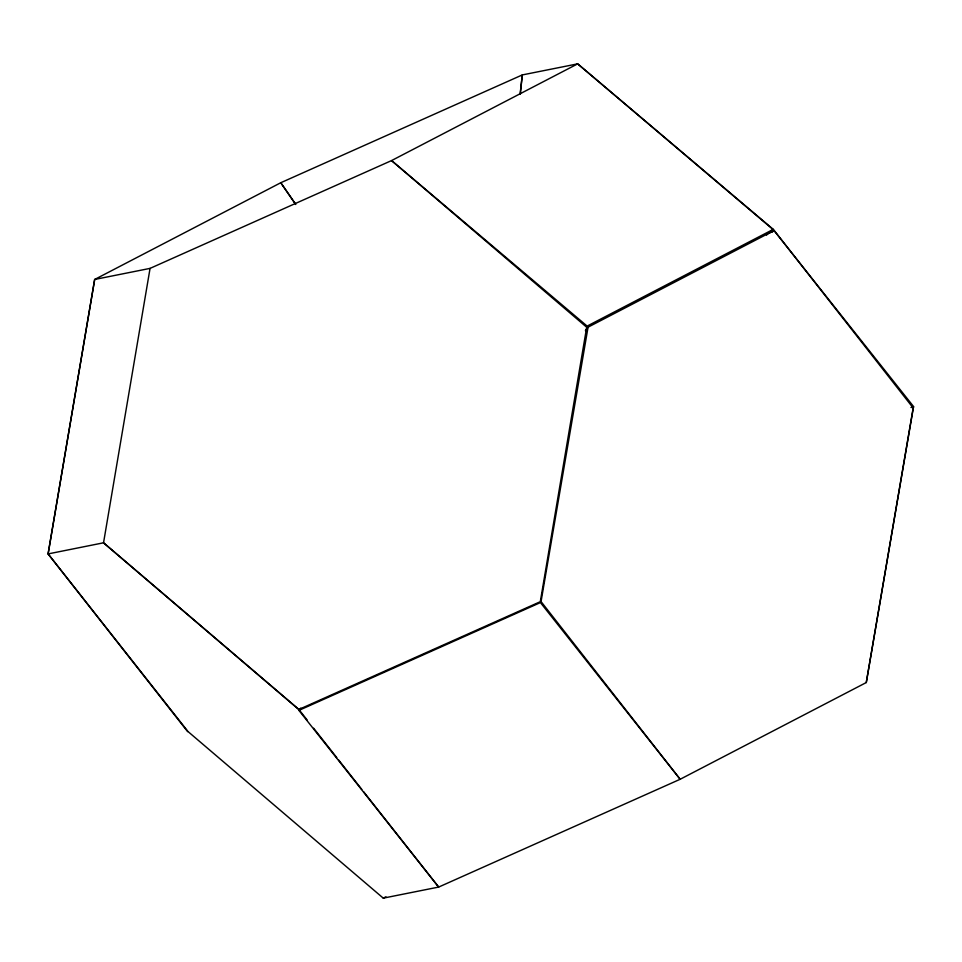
<?xml version="1.0" encoding="UTF-8"?>
<svg xmlns="http://www.w3.org/2000/svg" width="962" height="962" viewBox="0 0 962 962"><rect width="100%" height="100%" fill="white"/><g stroke="black" fill="none" stroke-linecap="round" stroke-linejoin="round"><path stroke-width="1.44" d="M520.274 94.252L522.294 74.928L577.681 63.853L773.256 229.365L766.486 235.089M520.117 94.048L522.294 74.928L280.784 182.732L94.673 279.461L48.1 553.908L187.65 731.637M585.377 330.736L588.059 327.176L774.182 230.447L913.299 408.128L866.281 682.539L680.158 779.268L438.66 887.072L383.273 898.147L188.059 731.601L48.1 553.908L94.673 279.461L150.06 268.386L391.558 160.582L577.681 63.853L773.484 229.882L913.9 406.974L910.978 407.515M150.06 268.386L103.535 542.833L298.785 709.499L540.295 601.695L586.688 327.236L391.558 160.582L587.133 326.094L773.256 229.365M588.059 327.176L541.053 601.587L680.158 779.268L540.428 602.585L298.917 710.389L438.66 887.072L363.636 791.762M866.281 682.539L913.142 408.165M298.917 710.389L300.805 708.068M770.093 232.816L773.484 229.882M771.873 232.371L774.182 230.447M383.273 898.147L385.93 896.764M48.148 553.908L103.571 542.796L298.809 709.391L307.143 719.985M313.624 728.222L336.784 757.635M338.636 759.992L361.784 789.405M295.803 204.509L280.784 182.732L295.178 203.655"/></g></svg>
